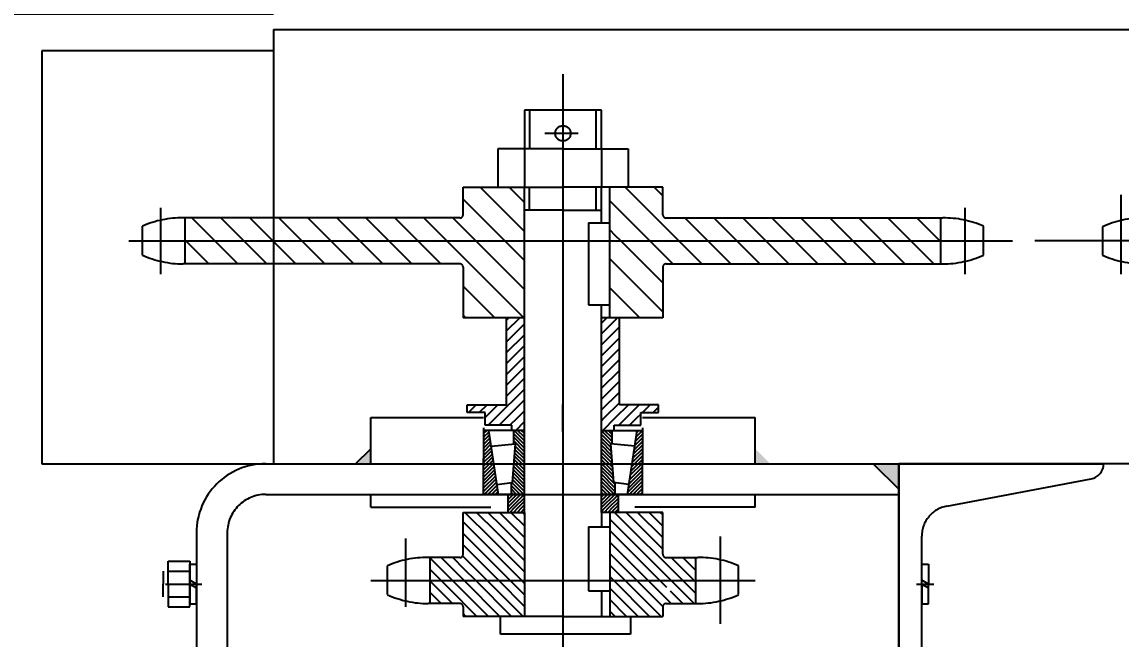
# Model space of a CAD drawing. Header units: millimetres. Extents: x 0 to 23760, y 0 to 16800.
# Drawn here: x 4993 to 5421.8, y 13132.1 to 13373 of the extents above; entities that cross this region are included whole.
import ezdxf

# ---------------------------------------------------------------- set-up
doc = ezdxf.new("R2010")
doc.units = ezdxf.units.MM
doc.header["$LTSCALE"] = 400
doc.linetypes.add('K', pattern=[2.5, 1.25, -0.25, 0.25, -0.25, 0.25, -0.25])
doc.layers.add('07', color=6, linetype='K')
doc.layers.add('08', color=1, linetype='Continuous')
doc.styles.get("Standard").update_dxf_attribs({"font": 'isocp', "width": 0.707, "bigfont": 'intecad.shx'})
doc.dimstyles.new('INTE', dxfattribs={"dimscale": 40, "dimtxt": 3.5, "dimasz": 3, "dimexe": 3, "dimexo": 0, "dimgap": 1, "dimtad": 1, "dimdec": 0, "dimdsep": 46, "dimtxsty": 'Standard', "dimcen": 0, "dimclrd": 1, "dimclre": 1, "dimclrt": 3, "dimadec": 0, "dimazin": 0, "dimtfac": 1, "dimtdec": 0, "dimtmove": 0, "dimatfit": 0, "dimfxl": 3, "dimarcsym": 0})

# ---------------------------------------------------------------- blocks, each defined once
blk = doc.blocks.new('EWRWER')
at = {"layer": '07', "linetype": 'K'}
for points in [[(7725.15, 20903.65), (7719.24, 20897.82), (7725.15, 20897.82)], [(7881.05, 20897.82), (7875.15, 20897.82), (7875.15, 20903.65)], [(7921.15, 20897.82), (7931.15, 20897.82), (7931.15, 20887.82)]]:
    blk.add_hatch(color=6, dxfattribs=at).paths.add_polyline_path(points)
at = {"layer": '07', "color": 6, "linetype": 'K'}
for p, q in [((7687.15, 21067.32), (7687.15, 20897.32)), ((7687.15, 21067.32), (9825.15, 21067.32)), ((7687.15, 21059), (7596.78, 21059)), ((7596.78, 21059), (7596.78, 20897.82)), ((7800.15, 21020.82), (7774.72, 21020.82)), ((7774.72, 21020.82), (7774.72, 21005.82)), ((7785.15, 21020.82), (7785.15, 21005.82)), ((7800.15, 21021.87), (7800.15, 21004.76)), ((7800.15, 21020.82), (7825.57, 21020.82)), ((7815.15, 21020.82), (7815.15, 21005.82)), ((7825.57, 21020.82), (7825.57, 21005.82)), ((7774.72, 21005.82), (7800.15, 21005.82)), ((7825.57, 21005.82), (7800.15, 21005.82)), ((8017.81, 21002.8), (8017.81, 20971.84)), ((8010.65, 20990.33), (8010.65, 20979.31)), ((7630.75, 20984.82), (7975.62, 20984.82)), ((8170.59, 20984.82), (7984.34, 20984.82)), ((7800.15, 20110.44), (7800.15, 20920.93)), ((7725.15, 20915.82), (7769.15, 20915.82)), ((7725.15, 20897.82), (7725.15, 20915.82)), ((7831.15, 20915.82), (7875.15, 20915.82)), ((7875.15, 20897.82), (7875.15, 20915.82)), ((7769.15, 20911.82), (7769.15, 20897.82)), ((7831.15, 20911.82), (7831.15, 20897.82)), ((7719.24, 20897.82), (7725.15, 20903.65)), ((7596.78, 20897.82), (7684.15, 20897.82)), ((7684.15, 20897.82), (7800.15, 20897.82)), ((7769.15, 20885.82), (7769.15, 20897.82)), ((7800.15, 20897.82), (7931.15, 20897.82)), ((7800.15, 20897.82), (7931.15, 20897.82)), ((7831.15, 20885.82), (7831.15, 20897.82)), ((7921.15, 20897.82), (7931.15, 20887.82)), ((8338.54, 20897.82), (7931.15, 20897.82)), ((7931.15, 20897.82), (7931.15, 20885.82)), ((7931.15, 20897.82), (7931.15, 20637.82)), ((7931.15, 20897.82), (8011.15, 20897.82)), ((7931.15, 20772.82), (7931.15, 20897.82)), ((7949.92, 20881.27), (8006.26, 20891.92)), ((7684.15, 20885.82), (7800.15, 20885.82)), ((7725.15, 20880.82), (7725.15, 20885.82)), ((7782.65, 20885.82), (7769.15, 20885.82)), ((7785.15, 20885.82), (7772.07, 20885.82)), ((7800.15, 20885.82), (7931.15, 20885.82)), ((7800.15, 20885.82), (7931.15, 20885.82)), ((7828.22, 20885.82), (7815.15, 20885.82)), ((7831.15, 20885.82), (7828.22, 20885.82)), ((7875.15, 20880.82), (7875.15, 20885.82)), ((7931.15, 20885.82), (7931.15, 20887.82)), ((7725.15, 20880.82), (7772.07, 20880.82)), ((7772.09, 20868.64), (7761.91, 20878.82)), ((7774.16, 20871.05), (7766.4, 20878.82)), ((7776.24, 20873.47), (7770.89, 20878.82)), ((7778.31, 20875.89), (7775.38, 20878.82)), ((7780.38, 20878.3), (7779.87, 20878.82)), ((7785.15, 20873.54), (7780.38, 20878.3)), ((7785.15, 20878.03), (7784.36, 20878.82)), ((7846.92, 20852.18), (7820.28, 20878.82)), ((7839.11, 20864.48), (7824.77, 20878.82)), ((7875.15, 20880.82), (7828.22, 20880.82)), ((7839.11, 20868.97), (7829.26, 20878.82)), ((7839.11, 20873.46), (7833.75, 20878.82)), ((7839.11, 20877.95), (7838.24, 20878.82)), ((7770.02, 20866.22), (7761.19, 20875.05)), ((7785.15, 20864.56), (7776.24, 20873.47)), ((7785.15, 20869.05), (7778.31, 20875.89)), ((7842.43, 20852.18), (7818.45, 20876.16)), ((7657.15, 20870.82), (7657.15, 20647.82)), ((7669.15, 20870.82), (7669.15, 20647.82)), ((7738.81, 20841.87), (7738.81, 20868.56)), ((7767.94, 20863.8), (7761.19, 20870.56)), ((7785.15, 20855.58), (7772.09, 20868.64)), ((7785.15, 20860.07), (7774.16, 20871.05)), ((7837.94, 20852.18), (7818.45, 20871.67)), ((7861.48, 20869.41), (7861.48, 20835.31)), ((7940.15, 20772.82), (7940.15, 20869.48)), ((7765.87, 20861.39), (7761.19, 20866.07)), ((7779.56, 20852.18), (7767.94, 20863.8)), ((7784.05, 20852.18), (7770.02, 20866.22)), ((7833.45, 20852.18), (7818.45, 20867.18)), ((7646.15, 20850.82), (7646.15, 20859.7)), ((7646.15, 20859.7), (7654.55, 20859.7)), ((7654.55, 20859.7), (7654.55, 20850.82)), ((7757.11, 20852.18), (7748.34, 20860.96)), ((7759.65, 20854.14), (7752.63, 20861.16)), ((7761.72, 20856.55), (7757.12, 20861.16)), ((7763.8, 20858.97), (7761, 20861.77)), ((7775.07, 20852.18), (7765.87, 20861.39)), ((7828.95, 20852.18), (7818.45, 20862.69)), ((7851.41, 20852.18), (7842.43, 20861.16)), ((7851.96, 20856.12), (7846.92, 20861.16)), ((7851.96, 20860.61), (7851.41, 20861.16)), ((7644.15, 20855.82), (7644.15, 20850.82)), ((7646.15, 20855.82), (7654.55, 20855.82)), ((7654.55, 20858.52), (7657.15, 20858.52)), ((7654.55, 20850.82), (7654.55, 20858.52)), ((7657.15, 20858.52), (7657.15, 20850.82)), ((7752.62, 20852.18), (7748.34, 20856.47)), ((7766.09, 20852.18), (7761.72, 20856.55)), ((7770.58, 20852.18), (7763.8, 20858.97)), ((7824.46, 20852.18), (7818.45, 20858.2)), ((7940.15, 20858.52), (7942.75, 20858.52)), ((7940.15, 20850.82), (7940.15, 20858.52)), ((7942.75, 20858.52), (7942.75, 20850.82)), ((7644.15, 20845.82), (7644.15, 20850.82)), ((7645.1, 20850.82), (7655.6, 20850.82)), ((7646.15, 20850.82), (7646.15, 20841.93)), ((7652.45, 20850.82), (7659.24, 20850.82)), ((7657.15, 20850.82), (7654.55, 20852.32)), ((7654.55, 20841.93), (7654.55, 20850.82)), ((7654.55, 20850.82), (7657.15, 20849.32)), ((7654.55, 20850.82), (7654.55, 20843.12)), ((7657.15, 20843.12), (7657.15, 20850.82)), ((7725.16, 20852.18), (7875.2, 20852.18)), ((7753.43, 20846.89), (7748.34, 20851.98)), ((7755.5, 20849.3), (7752.62, 20852.18)), ((7757.58, 20851.72), (7757.11, 20852.18)), ((7771.09, 20838.2), (7757.58, 20851.72)), ((7761.6, 20852.18), (7759.65, 20854.14)), ((7775.58, 20838.2), (7761.6, 20852.18)), ((7780.07, 20838.2), (7766.09, 20852.18)), ((7784.56, 20838.2), (7770.58, 20852.18)), ((7785.15, 20842.11), (7775.07, 20852.18)), ((7785.15, 20846.6), (7779.56, 20852.18)), ((7785.15, 20851.09), (7784.05, 20852.18)), ((7819.97, 20852.18), (7818.45, 20853.71)), ((7833.95, 20838.2), (7819.97, 20852.18)), ((7838.44, 20838.2), (7824.46, 20852.18)), ((7839.11, 20842.03), (7828.95, 20852.18)), ((7842.42, 20843.2), (7833.45, 20852.18)), ((7840.68, 20849.43), (7837.94, 20852.18)), ((7851.4, 20843.2), (7842.43, 20852.18)), ((7851.96, 20847.14), (7846.92, 20852.18)), ((7851.96, 20851.63), (7851.41, 20852.18)), ((7938.05, 20850.82), (7944.84, 20850.82)), ((7942.75, 20850.82), (7940.15, 20852.32)), ((7940.15, 20850.82), (7942.75, 20849.32)), ((7940.15, 20850.82), (7940.15, 20843.12)), ((7942.75, 20843.12), (7942.75, 20850.82)), ((7751.36, 20844.47), (7748.34, 20847.49)), ((7757.11, 20843.2), (7753.43, 20846.89)), ((7766.6, 20838.2), (7755.5, 20849.3)), ((7829.46, 20838.2), (7818.45, 20849.22)), ((7846.91, 20843.2), (7842.1, 20848.01)), ((7646.15, 20845.82), (7654.55, 20845.82)), ((7654.55, 20843.12), (7657.15, 20843.12)), ((7752.62, 20843.2), (7751.36, 20844.47)), ((7824.97, 20838.2), (7818.45, 20844.73)), ((7940.15, 20843.12), (7942.75, 20843.12)), ((7646.15, 20841.93), (7654.55, 20841.93)), ((7761.19, 20841.93), (7761.19, 20838.2)), ((7762.11, 20838.2), (7761.19, 20839.13)), ((7820.48, 20838.2), (7818.45, 20840.24)), ((7839.11, 20841.93), (7839.11, 20838.2))]:
    blk.add_line(p, q, dxfattribs=at)
at = {"layer": '07', "color": 6, "linetype": 'K', "ltscale": 1.5}
for p, q in [((7800.15, 21049.91), (7800.15, 20826.12)), ((7815.15, 21035.82), (7785.15, 21035.82)), ((7785.15, 21035.82), (7785.15, 21020.82)), ((7787.15, 21035.82), (7787.15, 21020.82)), ((7813.15, 21020.82), (7813.15, 21035.82)), ((7815.15, 21020.82), (7815.15, 21035.82)), ((7806.09, 21026.82), (7793.06, 21026.82)), ((7761.19, 20995.06), (7761.19, 21005.82)), ((7761.19, 21005.82), (7800.15, 21005.82)), ((7785.15, 20988.48), (7767.81, 21005.82)), ((7785.15, 20999.79), (7779.12, 21005.82)), ((7785.15, 20878.82), (7785.15, 21005.82)), ((7787.15, 20996.82), (7787.15, 21005.82)), ((7839.11, 21005.82), (7800.15, 21005.82)), ((7813.15, 20996.82), (7813.15, 21005.82)), ((7815.15, 20991.82), (7815.15, 21005.82)), ((7818.45, 20954.82), (7818.45, 21005.82)), ((7830.16, 21000.03), (7824.38, 21005.82)), ((7839.11, 21002.4), (7835.69, 21005.82)), ((7839.11, 20995.06), (7839.11, 21005.82)), ((7777.5, 20984.82), (7761.19, 21001.13)), ((7643.23, 20971.84), (7643.23, 20997.79)), ((7800.15, 20996.82), (7785.15, 20996.82)), ((7800.15, 20996.82), (7815.15, 20996.82)), ((7825.43, 20993.45), (7818.45, 21000.43)), ((7845.38, 20984.82), (7830.16, 21000.03)), ((7957.06, 20971.84), (7957.06, 20997.79)), ((7759.92, 20993.79), (7651.94, 20993.79)), ((7652.75, 20975.84), (7652.75, 20993.79)), ((7664.36, 20984.82), (7655.38, 20993.79)), ((7675.67, 20984.82), (7666.69, 20993.79)), ((7686.99, 20984.82), (7678.01, 20993.79)), ((7698.3, 20984.82), (7689.32, 20993.79)), ((7709.61, 20984.82), (7700.64, 20993.79)), ((7720.93, 20984.82), (7711.95, 20993.79)), ((7732.24, 20984.82), (7723.26, 20993.79)), ((7743.55, 20984.82), (7734.58, 20993.79)), ((7754.87, 20984.82), (7745.89, 20993.79)), ((7758.9, 20992.1), (7757.2, 20993.79)), ((7834.06, 20984.82), (7825.43, 20993.45)), ((7840.38, 20993.79), (7948.35, 20993.79)), ((7856.69, 20984.82), (7847.71, 20993.79)), ((7868.01, 20984.82), (7859.03, 20993.79)), ((7879.32, 20984.82), (7870.34, 20993.79)), ((7890.63, 20984.82), (7881.66, 20993.79)), ((7901.95, 20984.82), (7892.97, 20993.79)), ((7913.26, 20984.82), (7904.28, 20993.79)), ((7924.57, 20984.82), (7915.6, 20993.79)), ((7935.89, 20984.82), (7926.91, 20993.79)), ((7947.2, 20984.82), (7938.22, 20993.79)), ((7947.54, 20975.84), (7947.54, 20993.79)), ((7636.07, 20979.3), (7636.07, 20990.6)), ((7766.18, 20984.82), (7758.9, 20992.1)), ((7810.15, 20991.82), (7818.45, 20991.82)), ((7810.15, 20991.82), (7810.15, 20959.82)), ((7820.7, 20986.86), (7818.45, 20989.12)), ((7964.23, 20979.3), (7964.23, 20990.6)), ((7653.04, 20984.82), (7652.75, 20985.11)), ((7662.02, 20975.84), (7653.04, 20984.82)), ((7673.34, 20975.84), (7664.36, 20984.82)), ((7684.65, 20975.84), (7675.67, 20984.82)), ((7695.96, 20975.84), (7686.99, 20984.82)), ((7707.28, 20975.84), (7698.3, 20984.82)), ((7718.59, 20975.84), (7709.61, 20984.82)), ((7729.9, 20975.84), (7720.93, 20984.82)), ((7741.22, 20975.84), (7732.24, 20984.82)), ((7752.53, 20975.84), (7743.55, 20984.82)), ((7774.83, 20964.85), (7754.87, 20984.82)), ((7785.15, 20965.85), (7766.18, 20984.82)), ((7785.15, 20977.17), (7777.5, 20984.82)), ((7822.75, 20984.82), (7820.7, 20986.86)), ((7839.11, 20968.46), (7822.75, 20984.82)), ((7843.04, 20975.84), (7834.06, 20984.82)), ((7854.36, 20975.84), (7845.38, 20984.82)), ((7865.67, 20975.84), (7856.69, 20984.82)), ((7876.98, 20975.84), (7868.01, 20984.82)), ((7888.3, 20975.84), (7879.32, 20984.82)), ((7899.61, 20975.84), (7890.63, 20984.82)), ((7910.92, 20975.84), (7901.95, 20984.82)), ((7922.24, 20975.84), (7913.26, 20984.82)), ((7933.55, 20975.84), (7924.57, 20984.82)), ((7944.86, 20975.84), (7935.89, 20984.82)), ((7947.54, 20984.48), (7947.2, 20984.82)), ((7759.92, 20975.84), (7651.94, 20975.84)), ((7839.11, 20957.15), (7818.45, 20977.81)), ((7840.38, 20975.84), (7948.35, 20975.84)), ((7761.19, 20974.57), (7761.19, 20954.82)), ((7839.11, 20974.57), (7839.11, 20954.82)), ((7773.56, 20954.82), (7761.19, 20967.18)), ((7784.87, 20954.82), (7774.83, 20964.85)), ((7830.12, 20954.82), (7818.45, 20966.49)), ((7810.15, 20959.82), (7818.45, 20959.82)), ((7815.15, 20878.82), (7815.15, 20959.82)), ((7762.24, 20954.82), (7761.19, 20955.87)), ((7785.15, 20954.82), (7761.19, 20954.82)), ((7778.15, 20953.91), (7779.05, 20954.82)), ((7778.15, 20949.67), (7783.3, 20954.82)), ((7778.15, 20920.82), (7778.15, 20954.82)), ((7815.15, 20952.73), (7817.24, 20954.82)), ((7815.15, 20948.48), (7821.48, 20954.82)), ((7839.11, 20954.82), (7815.15, 20954.82)), ((7818.81, 20954.82), (7818.45, 20955.18)), ((7822.15, 20920.82), (7822.15, 20954.82)), ((7778.15, 20945.43), (7785.15, 20952.43)), ((7815.15, 20944.24), (7822.15, 20951.24)), ((7778.15, 20941.18), (7785.15, 20948.18)), ((7815.15, 20940), (7822.15, 20947)), ((7778.15, 20936.94), (7785.15, 20943.94)), ((7815.15, 20935.76), (7822.15, 20942.76)), ((7778.15, 20932.7), (7785.15, 20939.7)), ((7815.15, 20931.51), (7822.15, 20938.51)), ((7778.15, 20928.45), (7785.15, 20935.45)), ((7815.15, 20927.27), (7822.15, 20934.27)), ((7778.15, 20924.21), (7785.15, 20931.21)), ((7815.15, 20923.03), (7822.15, 20930.03)), ((7773.99, 20915.82), (7785.15, 20926.97)), ((7815.15, 20918.79), (7822.15, 20925.79)), ((7762.81, 20917.82), (7762.81, 20920.82)), ((7762.81, 20920.82), (7778.15, 20920.82)), ((7763.27, 20917.82), (7766.27, 20920.82)), ((7767.51, 20917.82), (7770.51, 20920.82)), ((7769.81, 20915.88), (7774.75, 20920.82)), ((7778.24, 20915.82), (7785.15, 20922.73)), ((7816.42, 20915.82), (7822.15, 20921.54)), ((7820.66, 20915.82), (7825.67, 20920.82)), ((7837.48, 20920.82), (7822.15, 20920.82)), ((7824.91, 20915.82), (7829.91, 20920.82)), ((7831.15, 20917.82), (7834.15, 20920.82)), ((7835.39, 20917.82), (7837.48, 20919.91)), ((7837.48, 20917.82), (7837.48, 20920.82)), ((7769.81, 20917.82), (7762.81, 20917.82)), ((7769.81, 20912.82), (7769.81, 20917.82)), ((7770.99, 20912.82), (7773.99, 20915.82)), ((7775.24, 20912.82), (7778.24, 20915.82)), ((7779.48, 20912.82), (7782.48, 20915.82)), ((7782.48, 20915.82), (7785.15, 20918.48)), ((7815.15, 20914.54), (7816.42, 20915.82)), ((7815.66, 20910.82), (7820.66, 20915.82)), ((7821.91, 20912.82), (7824.91, 20915.82)), ((7826.15, 20912.82), (7829.15, 20915.82)), ((7829.15, 20915.82), (7830.48, 20917.15)), ((7830.48, 20912.82), (7830.48, 20917.82)), ((7830.48, 20917.82), (7837.48, 20917.82)), ((7780.15, 20912.82), (7769.81, 20912.82)), ((7780.15, 20910.82), (7780.15, 20912.82)), ((7781.72, 20910.82), (7785.15, 20914.24)), ((7819.9, 20910.82), (7820.15, 20911.06)), ((7820.15, 20910.82), (7820.15, 20912.82)), ((7820.15, 20912.82), (7830.48, 20912.82)), ((7830.39, 20912.82), (7830.48, 20912.91)), ((7769.15, 20909.56), (7770.41, 20910.82)), ((7769.15, 20910.82), (7769.15, 20899.82)), ((7785.15, 20910.82), (7769.15, 20910.82)), ((7769.15, 20908.14), (7771.3, 20910.3)), ((7769.15, 20906.73), (7771.49, 20909.07)), ((7769.15, 20905.31), (7771.67, 20907.84)), ((7769.15, 20903.9), (7771.86, 20906.61)), ((7774.99, 20885.82), (7771.22, 20910.82)), ((7780.92, 20905.54), (7780.92, 20910.82)), ((7785.15, 20905.31), (7780.92, 20909.54)), ((7785.15, 20903.89), (7780.92, 20908.12)), ((7785.15, 20902.48), (7780.92, 20906.71)), ((7785.15, 20906.72), (7781.05, 20910.82)), ((7785.15, 20908.14), (7782.47, 20910.82)), ((7785.15, 20909.55), (7783.88, 20910.82)), ((7815.15, 20910.82), (7831.15, 20910.82)), ((7819.37, 20906.44), (7815.15, 20910.66)), ((7818.8, 20905.6), (7815.15, 20909.25)), ((7818.85, 20904.14), (7815.15, 20907.84)), ((7819.37, 20907.85), (7816.41, 20910.82)), ((7819.37, 20909.27), (7817.82, 20910.82)), ((7819.37, 20910.68), (7819.24, 20910.82)), ((7819.37, 20905.54), (7819.37, 20910.82)), ((7825.3, 20885.82), (7829.07, 20910.82)), ((7828.19, 20904.95), (7831.15, 20907.92)), ((7828.44, 20906.62), (7831.15, 20909.33)), ((7828.69, 20908.28), (7831.15, 20910.74)), ((7828.94, 20909.95), (7829.8, 20910.82)), ((7831.15, 20910.82), (7831.15, 20899.82)), ((7769.15, 20902.48), (7772.04, 20905.38)), ((7769.15, 20901.07), (7772.23, 20904.15)), ((7769.15, 20899.66), (7772.41, 20902.92)), ((7772.16, 20904.64), (7781.56, 20905.61)), ((7781.56, 20905.61), (7780.36, 20890.44)), ((7785.15, 20899.65), (7781.39, 20903.41)), ((7785.15, 20901.07), (7781.49, 20904.72)), ((7818.97, 20902.6), (7815.15, 20906.42)), ((7819.09, 20901.06), (7815.15, 20905.01)), ((7819.21, 20899.53), (7815.15, 20903.59)), ((7828.14, 20904.64), (7818.73, 20905.61)), ((7818.73, 20905.61), (7819.93, 20890.44)), ((7827.43, 20899.96), (7831.15, 20903.67)), ((7827.68, 20901.62), (7831.15, 20905.09)), ((7827.93, 20903.29), (7831.15, 20906.5)), ((7769.15, 20898.24), (7772.6, 20901.69)), ((7769.15, 20896.83), (7772.78, 20900.47)), ((7769.15, 20885.82), (7769.15, 20899.82)), ((7769.15, 20895.41), (7772.97, 20899.24)), ((7769.15, 20894), (7773.16, 20898.01)), ((7785.15, 20894), (7780.97, 20898.17)), ((7785.15, 20895.41), (7781.08, 20899.48)), ((7785.15, 20896.82), (7781.18, 20900.79)), ((7785.15, 20898.24), (7781.29, 20902.1)), ((7819.33, 20897.99), (7815.15, 20902.18)), ((7819.45, 20896.46), (7815.15, 20900.76)), ((7819.58, 20894.92), (7815.15, 20899.35)), ((7826.43, 20893.3), (7831.15, 20898.02)), ((7826.68, 20894.96), (7831.15, 20899.43)), ((7826.93, 20896.63), (7831.15, 20900.84)), ((7827.18, 20898.29), (7831.15, 20902.26)), ((7831.15, 20885.82), (7831.15, 20899.82)), ((7769.15, 20892.58), (7773.34, 20896.78)), ((7769.15, 20891.17), (7773.53, 20895.55)), ((7769.15, 20889.76), (7773.71, 20894.32)), ((7785.15, 20889.75), (7780.66, 20894.24)), ((7785.15, 20891.17), (7780.77, 20895.55)), ((7785.15, 20892.58), (7780.87, 20896.86)), ((7819.7, 20893.38), (7815.15, 20897.94)), ((7819.82, 20891.85), (7815.15, 20896.52)), ((7820.41, 20889.84), (7815.15, 20895.11)), ((7820.41, 20888.43), (7815.15, 20893.69)), ((7825.68, 20888.3), (7831.15, 20893.77)), ((7825.93, 20889.97), (7831.15, 20895.19)), ((7826.18, 20891.63), (7831.15, 20896.6)), ((7769.15, 20888.34), (7773.9, 20893.09)), ((7769.15, 20886.93), (7774.08, 20891.86)), ((7769.45, 20885.82), (7774.27, 20890.63)), ((7770.86, 20885.82), (7774.45, 20889.4)), ((7774.41, 20889.69), (7780.36, 20890.44)), ((7779.88, 20890.38), (7779.88, 20885.82)), ((7784.84, 20885.82), (7780.23, 20890.43)), ((7785.15, 20886.92), (7780.45, 20891.62)), ((7785.15, 20888.34), (7780.56, 20892.93)), ((7820.41, 20887.02), (7815.15, 20892.28)), ((7820.2, 20885.82), (7815.15, 20890.87)), ((7818.78, 20885.82), (7815.15, 20889.45)), ((7825.89, 20889.69), (7819.93, 20890.44)), ((7820.41, 20890.38), (7820.41, 20885.82)), ((7825.42, 20886.64), (7831.15, 20892.36)), ((7826.02, 20885.82), (7831.15, 20890.94)), ((7827.43, 20885.82), (7831.15, 20889.53)), ((7785.15, 20885.82), (7769.15, 20885.82)), ((7772.28, 20885.82), (7774.64, 20888.18)), ((7773.69, 20885.82), (7774.82, 20886.95)), ((7778.66, 20885.12), (7779.35, 20885.82)), ((7778.66, 20883.71), (7780.76, 20885.82)), ((7778.66, 20882.29), (7782.18, 20885.82)), ((7778.66, 20880.88), (7783.59, 20885.82)), ((7778.66, 20885.82), (7778.66, 20878.82)), ((7783.43, 20885.82), (7779.88, 20889.36)), ((7782.01, 20885.82), (7779.88, 20887.95)), ((7780.6, 20885.82), (7779.88, 20886.53)), ((7780.01, 20880.82), (7785, 20885.82)), ((7817.37, 20885.82), (7815.15, 20888.04)), ((7815.95, 20885.82), (7815.15, 20886.62)), ((7815.15, 20884.84), (7816.12, 20885.82)), ((7815.15, 20883.43), (7817.53, 20885.82)), ((7815.15, 20882.02), (7818.95, 20885.82)), ((7815.15, 20885.82), (7831.15, 20885.82)), ((7815.36, 20880.82), (7820.36, 20885.82)), ((7816.78, 20880.82), (7821.64, 20885.68)), ((7821.64, 20885.82), (7821.64, 20878.82)), ((7828.85, 20885.82), (7831.15, 20888.12)), ((7830.26, 20885.82), (7831.15, 20886.7)), ((7781.42, 20880.82), (7785.15, 20884.54)), ((7782.83, 20880.82), (7785.15, 20883.13)), ((7784.25, 20880.82), (7785.15, 20881.71)), ((7818.19, 20880.82), (7821.64, 20884.26)), ((7819.6, 20880.82), (7821.64, 20882.85)), ((7821.02, 20880.82), (7821.64, 20881.44)), ((7761.19, 20862.43), (7761.19, 20878.82)), ((7761.19, 20862.43), (7761.19, 20878.82)), ((7761.19, 20878.82), (7785.15, 20878.82)), ((7778.66, 20879.47), (7780.01, 20880.82)), ((7779.42, 20878.82), (7781.42, 20880.82)), ((7780.83, 20878.82), (7782.83, 20880.82)), ((7782.25, 20878.82), (7784.25, 20880.82)), ((7783.66, 20878.82), (7785.15, 20880.3)), ((7785.08, 20878.82), (7785.15, 20878.89)), ((7785.15, 20878.82), (7785.15, 20838.2)), ((7815.15, 20880.6), (7815.36, 20880.82)), ((7815.15, 20879.19), (7816.78, 20880.82)), ((7817.65, 20878.82), (7815.15, 20878.82)), ((7815.15, 20878.82), (7815.15, 20873.2)), ((7816.19, 20878.82), (7818.19, 20880.82)), ((7817.6, 20878.82), (7819.6, 20880.82)), ((7839.11, 20878.82), (7817.65, 20878.82)), ((7818.45, 20878.82), (7818.45, 20838.2)), ((7819.02, 20878.82), (7821.02, 20880.82)), ((7820.43, 20878.82), (7821.64, 20880.02)), ((7839.11, 20862.43), (7839.11, 20878.82)), ((7810.15, 20873.2), (7818.45, 20873.2)), ((7810.15, 20873.2), (7810.15, 20848.2)), ((7759.92, 20861.16), (7747.52, 20861.16)), ((7748.34, 20843.2), (7748.34, 20861.16)), ((7840.38, 20861.16), (7852.77, 20861.16)), ((7851.96, 20843.2), (7851.96, 20861.16)), ((7731.65, 20846.67), (7731.65, 20857.97)), ((7868.65, 20846.67), (7868.65, 20857.97)), ((7810.15, 20848.2), (7818.45, 20848.2)), ((7815.15, 20848.2), (7815.15, 20838.2)), ((7759.92, 20843.2), (7747.52, 20843.2)), ((7840.38, 20843.2), (7852.77, 20843.2)), ((7800.15, 20838.2), (7761.19, 20838.2)), ((7775.76, 20831.2), (7775.76, 20838.2)), ((7800.15, 20838.2), (7839.11, 20838.2)), ((7826.46, 20838.2), (7826.46, 20831.2)), ((7826.46, 20831.2), (7775.76, 20831.2))]:
    blk.add_line(p, q, dxfattribs=at)
blk.add_circle((7800.15, 21026.82), 3, dxfattribs=at)
for centre, radius, start, end in [((7651.34, 20955.7), 38.1, 89.1018, 113.6401), ((7759.92, 20995.06), 1.27, 270, 0), ((7840.38, 20995.06), 1.27, 180, 270), ((7948.96, 20955.69), 38.1, 66.3774, 90.9142), ((7651.94, 21013.94), 38.1, 245.3844, 270.0079), ((7759.92, 20974.57), 1.27, 0, 90), ((7840.38, 20974.57), 1.27, 90, 180), ((7948.36, 21013.94), 38.1, 269.9921, 294.6156), ((7746.92, 20823.06), 38.1, 89.1018, 113.6401), ((7759.92, 20862.43), 1.27, 270, 0), ((7840.38, 20862.43), 1.27, 180, 270), ((7853.35, 20822.96), 38.21, 66.3946, 90.8634), ((7747.52, 20881.3), 38.1, 245.3844, 270.0079), ((7852.78, 20881.3), 38.1, 269.9921, 294.6156), ((7759.92, 20841.93), 1.27, 0, 90), ((7840.38, 20841.93), 1.27, 90, 180)]:
    blk.add_arc(centre, radius, start, end, dxfattribs=at)
at = {"layer": '07', "color": 6, "linetype": 'K'}
for centre, radius, start, end in [((8026.53, 20955.7), 38.1, 90.0052, 114.6298), ((8026.52, 21013.94), 38.1, 245.3757, 270), ((7684.15, 20870.82), 27, 90, 180), ((8005.15, 20897.82), 6, 280.7056, 0), ((7684.15, 20870.82), 15, 90, 180), ((7952.15, 20869.48), 12, 100.7056, 180)]:
    blk.add_arc(centre, radius, start, end, dxfattribs=at)
blk = doc.blocks.new('*D83')
at = {"layer": '08', "color": 1, "lineweight": -2}
for p, q in [((4078.64, 13676.33), (4078.64, 14034.78)), ((4715.75, 13556.33), (3958.64, 13556.33)), ((4078.64, 13376.03), (4078.64, 13556.33)), ((5091.05, 13376.03), (3958.64, 13376.03)), ((4078.64, 13256.03), (4078.64, 13136.03))]:
    blk.add_line(p, q, dxfattribs=at)
at = {"layer": '08', "color": 1}
for points in [[(4058.64, 13676.33), (4098.64, 13676.33), (4078.64, 13556.33)], [(4058.64, 13256.03), (4098.64, 13256.03), (4078.64, 13376.03)]]:
    blk.add_solid(points, dxfattribs=at)
at = {"layer": 'Defpoints', "color": 0}
for p in [(4078.64, 13556.33), (4715.75, 13556.33), (5091.05, 13376.03)]:
    blk.add_point(p, dxfattribs=at)
at = {"layer": '08', "color": 3, "insert": (3968.64, 13915.55), "char_height": 140, "attachment_point": 5, "rotation": 90}
blk.add_mtext('180', dxfattribs=at)

msp = doc.modelspace()

# ---------------------------------------------------------------- block references
at = {"layer": '07'}
msp.add_blockref('EWRWER', (-2596.1, -7697.29), dxfattribs=at)

# ---------------------------------------------------------------- dimensions: what is measured, and where the dimension line sits
at = {"layer": '08'}
dim = msp.add_linear_dim(base=(4078.64, 13556.33), p1=(5091.05, 13376.03), p2=(4715.75, 13556.33), angle=90, dimstyle='INTE', dxfattribs=at)
dim.commit()
dim.dimension.update_dxf_attribs({"geometry": '*D83', "text_midpoint": (3968.64, 13915.55)})

doc.saveas('drawing.dxf')
